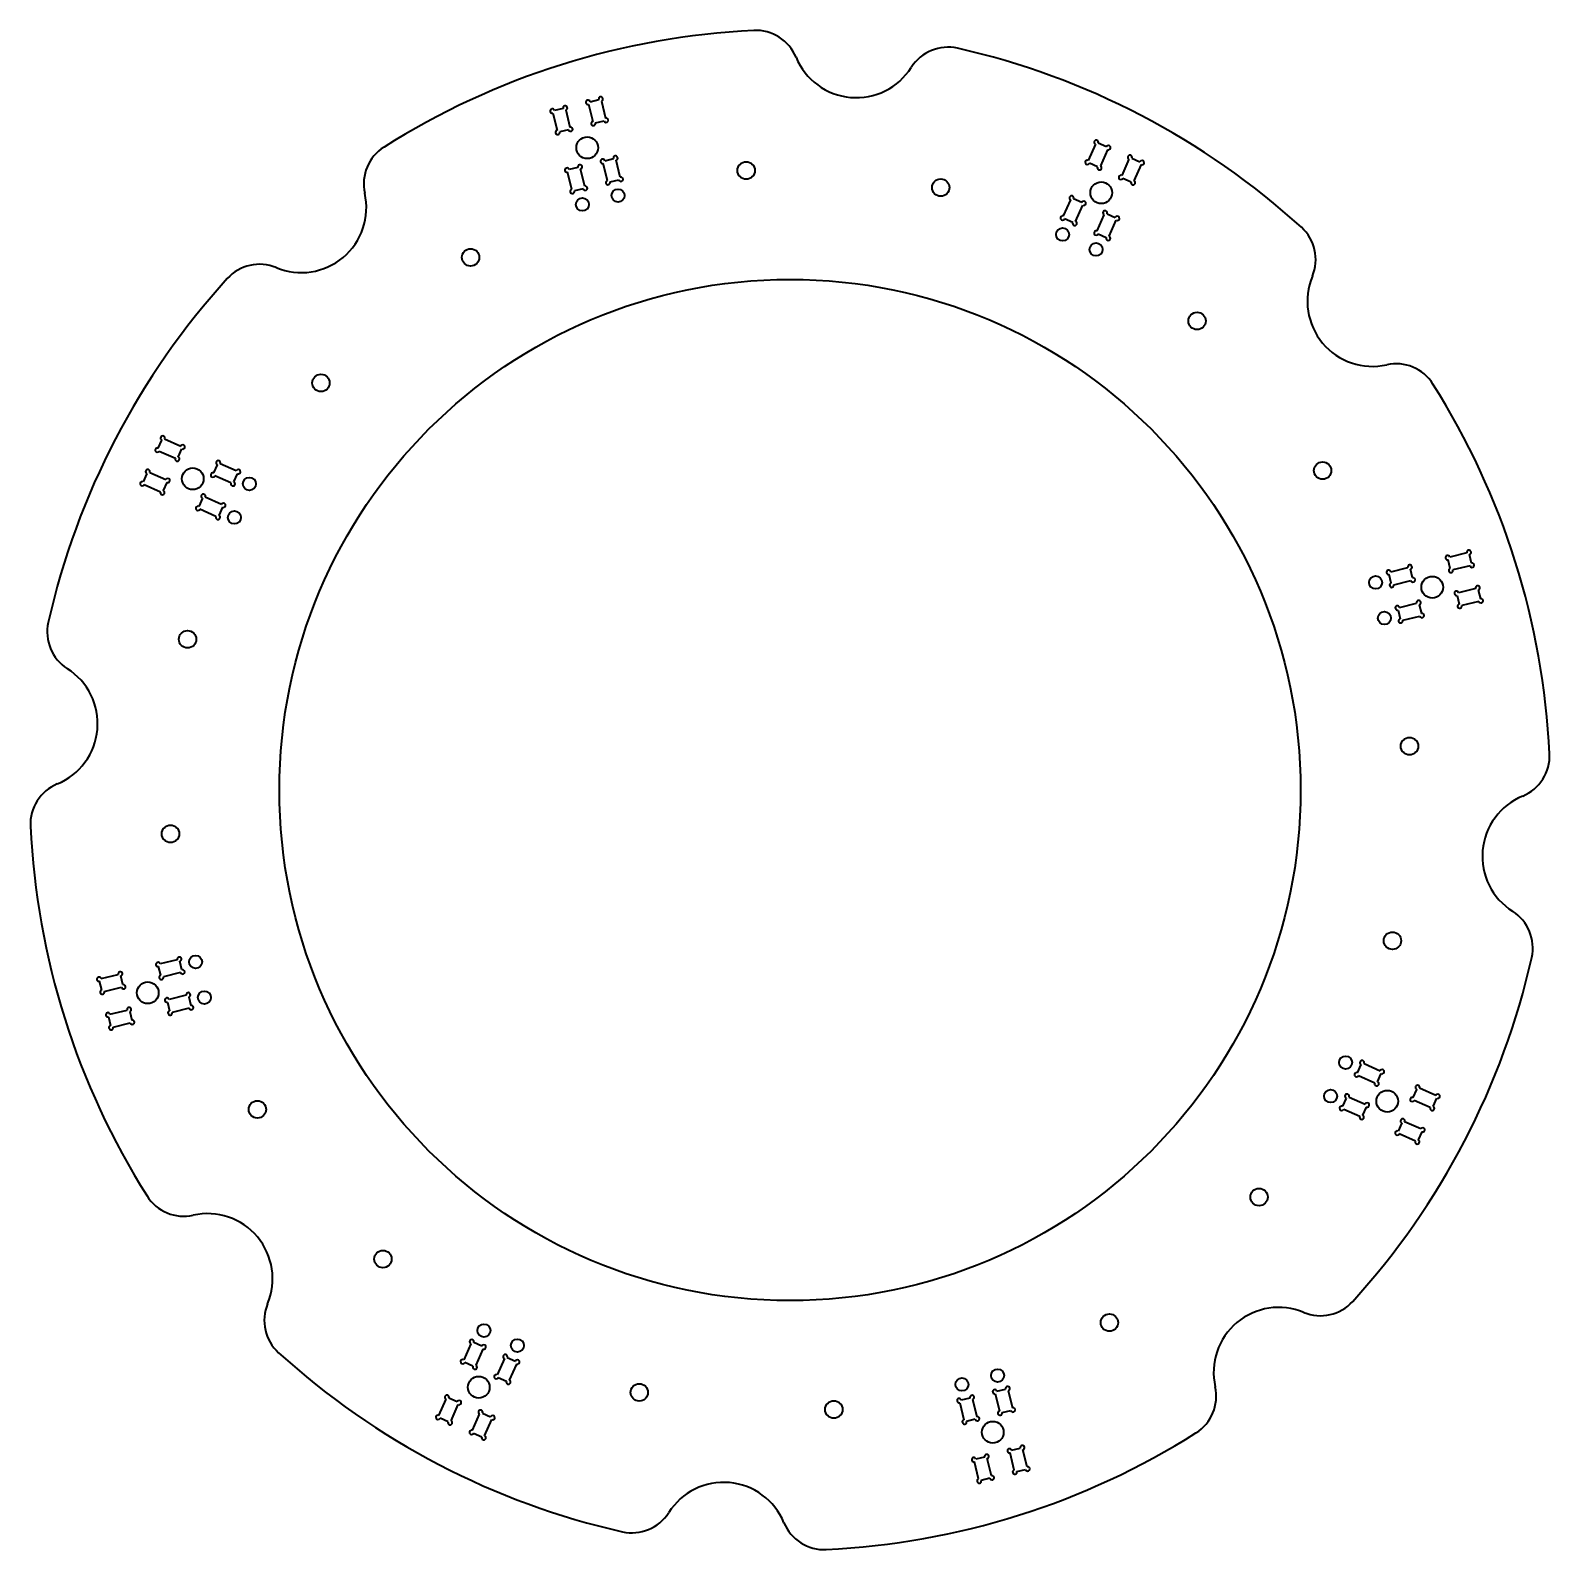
# Model space of a CAD drawing. Extents: x -70 to 280, y -26 to 323.
import ezdxf

# ---------------------------------------------------------------- set-up
doc = ezdxf.new("R2010")
doc.units = 0

msp = doc.modelspace()

# ---------------------------------------------------------------- linework, layer by layer
at = {"color": 7, "lineweight": 35, "ltscale": 0.10125}
for p, q in [((50.425678, 304.256958), (51.404842, 300.327118)), ((53.385201, 304.994385), (54.364361, 301.064514)), ((58.625004, 306.299927), (59.604164, 302.370056)), ((61.584522, 307.037292), (62.563683, 303.107452)), ((175.285614, 297.089752), (173.638916, 293.389648)), ((178.072128, 295.84964), (176.42543, 292.149536)), ((54.789597, 286.742432), (53.810436, 290.672302)), ((62.988922, 288.7854), (62.009758, 292.71524)), ((65.948441, 289.522766), (64.969276, 293.452637)), ((183.005615, 293.654053), (181.358917, 289.953918)), ((185.79213, 292.41394), (184.145432, 288.713806)), ((167.946625, 280.599091), (169.593323, 284.299194)), ((170.733139, 279.359009), (172.379837, 283.059113)), ((175.666626, 277.163391), (177.313324, 280.863525)), ((178.45314, 275.923279), (180.099838, 279.623413)), ((-38.91394, 229.29213), (-35.213821, 227.645432)), ((-40.154053, 226.505615), (-36.453934, 224.858917)), ((-42.34964, 221.572128), (-38.649521, 219.92543)), ((-23.663391, 219.166626), (-27.36351, 220.813324)), ((-22.423286, 221.95314), (-26.123413, 223.599838)), ((-43.589752, 218.785614), (-39.889633, 217.138916)), ((-25.858994, 214.233139), (-29.559113, 215.879837)), ((-27.099091, 211.446625), (-30.79921, 213.093323)), ((260.756958, 203.074326), (256.827118, 202.095154)), ((243.242447, 198.710403), (247.172302, 199.68956)), ((261.494385, 200.114807), (257.564514, 199.135635)), ((243.979843, 195.750885), (247.909683, 196.730042)), ((262.799927, 194.875), (258.870056, 193.895844)), ((245.285385, 190.511078), (249.21524, 191.490234)), ((263.537292, 191.915482), (259.607452, 190.93631)), ((246.022781, 187.551559), (249.952637, 188.530731)), ((-36.022781, 109.448441), (-39.952637, 108.469276)), ((-53.537308, 105.084518), (-49.607452, 106.063683)), ((-35.285385, 106.488922), (-39.21524, 105.509758)), ((-52.799911, 102.125), (-48.870056, 103.104164)), ((-33.979843, 101.249115), (-37.909683, 100.269958)), ((-33.242447, 98.289597), (-37.172302, 97.31044)), ((-51.49437, 96.885201), (-47.564514, 97.864365)), ((-50.756973, 93.925674), (-46.827118, 94.904846)), ((237.099091, 85.553375), (240.79921, 83.906677)), ((235.858994, 82.766861), (239.559113, 81.120163)), ((233.663391, 77.833366), (237.36351, 76.186668)), ((252.34964, 75.427872), (248.649521, 77.07457)), ((253.589752, 78.214386), (249.889633, 79.861084)), ((232.423279, 75.04686), (236.123413, 73.400162)), ((250.154053, 70.494385), (246.453934, 72.141083)), ((248.91394, 67.70787), (245.213821, 69.354568)), ((31.54686, 21.076714), (29.900162, 17.376587)), ((34.333366, 19.836609), (32.686668, 16.13649)), ((39.266861, 17.641006), (37.620163, 13.940887)), ((42.053371, 16.400909), (40.406677, 12.70079)), ((24.20787, 4.58606), (25.854568, 8.286179)), ((26.994385, 3.345947), (28.641083, 7.046066)), ((144.051559, 7.477219), (145.030731, 3.547363)), ((147.011078, 8.214615), (147.990234, 4.28476)), ((152.250885, 9.520157), (153.230042, 5.590317)), ((155.210403, 10.257553), (156.18956, 6.327698)), ((31.927872, 1.15036), (33.57457, 4.850479)), ((34.714386, -0.089752), (36.361084, 3.610367)), ((159.574326, -7.256973), (158.595154, -3.327118)), ((148.415482, -10.037308), (147.43631, -6.107452)), ((151.375, -9.299911), (150.395844, -5.370056)), ((156.614807, -7.99437), (155.635635, -4.064514))]:
    msp.add_line(p, q, dxfattribs=at)
at = {"color": 7, "lineweight": 35, "ltscale": 0.05125}
for p, q in [((52.779148, 305.358643), (50.789963, 304.863037)), ((58.989285, 306.905945), (60.97847, 307.401611)), ((60.210217, 302.005798), (62.199402, 302.501404)), ((54.000076, 300.458466), (52.010895, 299.96283)), ((177.818619, 296.509766), (175.945709, 297.343262)), ((62.374043, 293.321289), (64.363228, 293.816895)), ((183.66571, 293.907562), (185.53862, 293.074036)), ((56.163902, 291.773987), (54.174721, 291.278351)), ((175.76532, 291.895996), (173.892426, 292.729553)), ((57.384834, 286.873779), (55.395649, 286.378174)), ((63.594971, 288.421082), (65.584152, 288.916748)), ((181.612427, 289.293823), (183.485321, 288.460327)), ((172.126328, 283.719208), (170.253418, 284.552734)), ((170.073029, 279.105469), (168.200134, 279.938995)), ((177.973419, 281.117004), (179.846329, 280.283508)), ((175.920135, 276.503296), (177.79303, 275.669769)), ((-40.407562, 227.16571), (-39.574051, 229.03862)), ((-35.793823, 225.112427), (-34.960312, 226.985321)), ((-43.00975, 221.318619), (-43.843262, 219.445709)), ((-27.61702, 221.473419), (-26.783508, 223.346329)), ((-23.003296, 219.420135), (-22.169777, 221.29303)), ((-38.396011, 219.26532), (-39.229538, 217.392426)), ((-30.219208, 215.626328), (-31.052719, 213.753418)), ((-25.605484, 213.573029), (-26.438995, 211.700134)), ((248.273972, 197.33609), (247.778351, 199.325287)), ((256.958466, 199.499924), (256.46283, 201.489105)), ((261.858643, 200.720856), (261.363037, 202.710037)), ((243.373779, 196.115173), (242.878159, 198.104355)), ((258.505798, 193.28978), (259.001404, 191.300598)), ((263.405945, 194.510712), (263.901611, 192.52153)), ((244.921097, 189.905029), (245.416733, 187.915848)), ((249.821289, 191.125961), (250.31691, 189.13678)), ((-34.921097, 107.094971), (-35.416733, 109.084152)), ((-48.505783, 103.71022), (-49.001404, 105.699402)), ((-39.821289, 105.874039), (-40.31691, 107.863228)), ((-53.40596, 102.489288), (-53.901596, 104.47847)), ((-38.273972, 99.663902), (-37.778351, 97.674721)), ((-33.373779, 100.884834), (-32.878159, 98.895645)), ((-51.858643, 96.279144), (-51.363022, 94.289963)), ((-46.958466, 97.500076), (-46.462845, 95.510895)), ((235.605484, 83.426964), (236.438995, 85.299866)), ((240.219208, 81.373672), (241.052719, 83.246574)), ((233.003296, 77.579857), (232.169769, 75.706963)), ((248.396011, 77.734673), (249.229538, 79.607574)), ((253.00975, 75.681381), (253.843262, 77.554283)), ((237.61702, 75.526573), (236.783508, 73.653671)), ((245.793823, 71.887573), (244.960312, 70.014671)), ((250.407562, 69.834282), (249.574051, 67.96138)), ((34.079857, 20.496704), (32.206963, 21.330223)), ((39.926964, 17.894516), (41.799862, 17.061005)), ((32.026573, 15.88298), (30.153671, 16.716492)), ((37.873672, 13.280792), (39.746574, 12.447281)), ((152.615173, 10.126221), (154.604355, 10.621841)), ((28.387573, 7.706177), (26.514671, 8.539688)), ((146.405029, 8.578903), (144.415848, 8.083267)), ((26.334282, 3.092438), (24.46138, 3.925949)), ((34.234673, 5.103989), (36.107574, 4.270462)), ((147.625961, 3.678711), (145.63678, 3.18309)), ((153.83609, 5.226028), (155.825287, 5.721649)), ((32.181381, 0.49025), (34.054283, -0.343262)), ((155.999924, -3.458466), (157.989105, -2.962845)), ((149.78978, -5.005783), (147.800598, -5.501404)), ((151.010712, -9.90596), (149.02153, -10.401596)), ((157.220856, -8.358643), (159.210037, -7.863022))]:
    msp.add_line(p, q, dxfattribs=at)
at = {"color": 7, "lineweight": 35, "ltscale": 0.101249}
msp.add_line((57.749115, 287.479858), (56.769955, 291.409668), dxfattribs=at)
at = {"color": 7, "lineweight": 35}
for centre, radius in [((58.332119, 296.307678), 2.5), ((94.912979, 291.065125), 2), ((65.42971, 285.296997), 1.5), ((139.689941, 287.147644), 2), ((176.625427, 285.958374), 2.5), ((57.230385, 283.254059), 1.5), ((167.723679, 276.347443), 1.5), ((31.490807, 271.068176), 2), ((175.44368, 272.911743), 1.5), ((105, 148.5), 117.5), ((198.676178, 256.441376), 2), ((-2.941368, 242.176178), 2), ((227.568192, 222.009186), 2), ((-32.458359, 220.125427), 2.5), ((-19.411743, 218.94368), 1.5), ((-22.847443, 211.223679), 1.5), ((239.754059, 196.269623), 1.5), ((252.807678, 195.167877), 2.5), ((241.797012, 188.070282), 1.5), ((-33.647644, 183.189941), 2), ((247.565125, 158.587021), 2), ((-37.565125, 138.412979), 2), ((243.647644, 113.810059), 2), ((-31.797012, 108.92971), 1.5), ((-42.807678, 101.832123), 2.5), ((-29.754059, 100.730385), 1.5), ((232.847443, 85.776321), 1.5), ((-17.568192, 74.990807), 2), ((229.411743, 78.05632), 1.5), ((242.458359, 76.87458), 2.5), ((212.941376, 54.82383), 2), ((11.32383, 40.558632), 2), ((34.55632, 24.088257), 1.5), ((178.509186, 25.931808), 2), ((42.276321, 20.652557), 1.5), ((152.769623, 13.745941), 1.5), ((33.37458, 11.041641), 2.5), ((70.310059, 9.852356), 2), ((144.570282, 11.702988), 1.5), ((115.087021, 5.934875), 2), ((151.667877, 0.692322), 2.5)]:
    msp.add_circle(centre, radius, dxfattribs=at)
for centre, radius, start, end in [((105, 148.5), 175, 92.731627, 122.268377), ((97.136459, 313.3125), 10, 22.387106, 92.731627), ((141.363464, 309.443146), 10, 77.268373, 147.612887), ((105, 148.5), 175, 47.731626, 77.268373), ((120.252258, 322.834076), 15, 202.387101, 327.612892), ((61.463638, 307.522461), 0.5, 283.99093, 193.990927), ((50.304794, 304.742126), 0.5, 13.990931, 283.99093), ((53.264317, 305.479553), 0.5, 283.99093, 193.990927), ((58.50412, 306.785095), 0.5, 13.990931, 283.99093), ((54.485245, 300.579346), 0.5, 193.990927, 103.990935), ((59.725048, 301.884888), 0.5, 103.990935, 13.990931), ((62.684566, 302.622284), 0.5, 193.990927, 103.990935), ((51.525726, 299.841949), 0.5, 103.990935, 13.990931), ((175.488922, 297.54657), 0.5, 336.009068, 246.009067), ((16.908859, 288.016846), 10, 122.268377, 192.612896), ((61.888874, 293.200409), 0.5, 13.990931, 283.99093), ((64.848389, 293.937805), 0.5, 283.99093, 193.990927), ((178.275421, 296.306458), 0.5, 246.009067, 156.009075), ((183.208923, 294.11084), 0.5, 336.009068, 246.009067), ((53.689552, 291.157471), 0.5, 13.990931, 283.99093), ((56.649071, 291.894836), 0.5, 283.99093, 193.990927), ((173.435623, 292.932831), 0.5, 66.009065, 336.009068), ((176.222137, 291.692719), 0.5, 156.009075, 66.009065), ((185.995422, 292.870728), 0.5, 246.009067, 156.009075), ((54.91048, 286.257263), 0.5, 103.990935, 13.990931), ((57.870003, 286.99469), 0.5, 193.990927, 103.990935), ((63.109806, 288.300232), 0.5, 103.990935, 13.990931), ((66.069321, 289.037598), 0.5, 193.990927, 103.990935), ((181.155624, 289.497131), 0.5, 66.009065, 336.009068), ((183.942139, 288.257019), 0.5, 156.009075, 66.009065), ((-7.487831, 282.5578), 15, 247.387106, 12.612893), ((169.796631, 284.756012), 0.5, 336.009068, 246.009067), ((172.58313, 283.51593), 0.5, 246.009067, 156.009075), ((167.743332, 280.142273), 0.5, 66.009065, 336.009068), ((177.516632, 281.320313), 0.5, 336.009068, 246.009067), ((180.303131, 280.0802), 0.5, 246.009067, 156.009075), ((170.529846, 278.902191), 0.5, 156.009075, 66.009065), ((175.463333, 276.706604), 0.5, 66.009065, 336.009068), ((215.979675, 270.600403), 10, 337.387108, 47.731626), ((178.249847, 275.466492), 0.5, 156.009075, 66.009065), ((-17.10041, 259.479675), 10, 67.387111, 137.731625), ((105, 148.5), 175, 137.731625, 167.268368), ((239.057785, 260.987823), 15, 157.387106, 282.612891), ((244.516846, 236.591141), 10, 32.268375, 102.612896), ((105, 148.5), 175, 2.731626, 32.268375), ((-39.370743, 229.495422), 0.5, 336.009068, 246.009067), ((-34.757019, 227.442139), 0.5, 246.009067, 156.009075), ((-40.610855, 226.708923), 0.5, 66.009065, 336.009068), ((-35.997131, 224.655624), 0.5, 156.009075, 66.009065), ((-26.580215, 223.803131), 0.5, 336.009068, 246.009067), ((-42.806458, 221.775421), 0.5, 336.009068, 246.009067), ((-27.820313, 221.016632), 0.5, 66.009065, 336.009068), ((-21.966484, 221.749847), 0.5, 246.009067, 156.009075), ((-44.046555, 218.988922), 0.5, 66.009065, 336.009068), ((-39.432831, 216.935623), 0.5, 156.009075, 66.009065), ((-38.192719, 219.722137), 0.5, 246.009067, 156.009075), ((-23.206589, 218.963333), 0.5, 156.009075, 66.009065), ((-31.256012, 213.296631), 0.5, 66.009065, 336.009068), ((-30.015915, 216.08313), 0.5, 336.009068, 246.009067), ((-25.402191, 214.029846), 0.5, 246.009067, 156.009075), ((-26.642288, 211.243332), 0.5, 156.009075, 66.009065), ((261.242126, 203.195206), 0.5, 283.99093, 193.990927), ((247.657471, 199.810455), 0.5, 283.99093, 193.990927), ((256.341949, 201.974274), 0.5, 13.990931, 283.99093), ((257.079346, 199.014755), 0.5, 103.990935, 13.990931), ((261.979553, 200.235687), 0.5, 193.990927, 103.990935), ((242.757278, 198.589523), 0.5, 13.990931, 283.99093), ((243.494675, 195.630005), 0.5, 103.990935, 13.990931), ((248.394852, 196.850922), 0.5, 193.990927, 103.990935), ((258.384888, 193.774948), 0.5, 13.990931, 283.99093), ((263.285095, 194.99588), 0.5, 283.99093, 193.990927), ((264.022461, 192.036362), 0.5, 193.990927, 103.990935), ((244.800217, 190.390198), 0.5, 13.990931, 283.99093), ((249.700409, 191.61113), 0.5, 283.99093, 193.990927), ((250.437805, 188.651611), 0.5, 193.990927, 103.990935), ((259.122284, 190.81543), 0.5, 103.990935, 13.990931), ((-55.943146, 184.863464), 10, 167.268368, 237.612887), ((245.537613, 187.430679), 0.5, 103.990935, 13.990931), ((-69.334076, 163.752258), 15, 292.387104, 57.612892), ((269.8125, 156.363541), 10, 292.387104, 2.731626), ((-59.812515, 140.636459), 10, 112.387109, 182.73162), ((279.334076, 133.247742), 15, 112.387109, 237.612887), ((105, 148.5), 175, 182.73162, 212.268377), ((265.943146, 112.136536), 10, 347.268374, 57.612892), ((-40.437805, 108.348389), 0.5, 13.990931, 283.99093), ((-35.537613, 109.569321), 0.5, 283.99093, 193.990927), ((105, 148.5), 175, 317.731627, 347.268374), ((-54.022476, 104.963638), 0.5, 13.990931, 283.99093), ((-49.122284, 106.18457), 0.5, 283.99093, 193.990927), ((-39.700409, 105.38887), 0.5, 103.990935, 13.990931), ((-34.800217, 106.609802), 0.5, 193.990927, 103.990935), ((-53.28508, 102.00412), 0.5, 103.990935, 13.990931), ((-48.384903, 103.225052), 0.5, 193.990927, 103.990935), ((-33.494675, 101.370003), 0.5, 283.99093, 193.990927), ((-47.079346, 97.985245), 0.5, 283.99093, 193.990927), ((-38.394852, 100.149071), 0.5, 13.990931, 283.99093), ((-32.757278, 98.410477), 0.5, 193.990927, 103.990935), ((-51.979538, 96.764313), 0.5, 13.990931, 283.99093), ((-46.341949, 95.025726), 0.5, 193.990927, 103.990935), ((-37.657471, 97.189552), 0.5, 103.990935, 13.990931), ((-51.242142, 93.804794), 0.5, 103.990935, 13.990931), ((236.642288, 85.756668), 0.5, 336.009068, 246.009067), ((241.256012, 83.703377), 0.5, 246.009067, 156.009075), ((235.402191, 82.970154), 0.5, 66.009065, 336.009068), ((240.015915, 80.91687), 0.5, 156.009075, 66.009065), ((249.432831, 80.064377), 0.5, 336.009068, 246.009067), ((233.206589, 78.036667), 0.5, 336.009068, 246.009067), ((248.192719, 77.27787), 0.5, 66.009065, 336.009068), ((254.046555, 78.011086), 0.5, 246.009067, 156.009075), ((231.966492, 75.250153), 0.5, 66.009065, 336.009068), ((236.580215, 73.196861), 0.5, 156.009075, 66.009065), ((237.820313, 75.983376), 0.5, 246.009067, 156.009075), ((252.806458, 75.224579), 0.5, 156.009075, 66.009065), ((244.757019, 69.557869), 0.5, 66.009065, 336.009068), ((245.997131, 72.344376), 0.5, 336.009068, 246.009067), ((250.610855, 70.291084), 0.5, 246.009067, 156.009075), ((249.370743, 67.504578), 0.5, 156.009075, 66.009065), ((-34.516846, 60.408859), 10, 212.268377, 282.612891), ((-29.057785, 36.012169), 15, 337.387108, 102.612896), ((-5.979683, 26.39959), 10, 157.387106, 227.731625), ((217.487823, 14.442215), 15, 67.387111, 192.612896), ((227.100403, 37.520317), 10, 247.387106, 317.731627), ((31.750153, 21.533516), 0.5, 336.009068, 246.009067), ((105, 148.5), 175, 227.731625, 257.268375), ((34.536667, 20.293411), 0.5, 246.009067, 156.009075), ((39.470154, 18.097809), 0.5, 336.009068, 246.009067), ((29.696861, 16.919785), 0.5, 66.009065, 336.009068), ((32.483376, 15.679688), 0.5, 156.009075, 66.009065), ((42.256668, 16.857712), 0.5, 246.009067, 156.009075), ((37.41687, 13.484085), 0.5, 66.009065, 336.009068), ((40.203377, 12.243988), 0.5, 156.009075, 66.009065), ((152.130005, 10.005325), 0.5, 13.990931, 283.99093), ((155.089523, 10.742722), 0.5, 283.99093, 193.990927), ((193.091141, 8.983154), 10, 302.268372, 12.612893), ((26.057869, 8.742981), 0.5, 336.009068, 246.009067), ((28.844376, 7.502869), 0.5, 246.009067, 156.009075), ((143.930679, 7.962387), 0.5, 13.990931, 283.99093), ((146.890198, 8.699783), 0.5, 283.99093, 193.990927), ((24.004578, 4.129257), 0.5, 66.009065, 336.009068), ((33.77787, 5.307281), 0.5, 336.009068, 246.009067), ((36.564377, 4.067169), 0.5, 246.009067, 156.009075), ((145.151611, 3.062195), 0.5, 103.990935, 13.990931), ((148.11113, 3.799591), 0.5, 193.990927, 103.990935), ((153.350922, 5.105148), 0.5, 103.990935, 13.990931), ((156.310455, 5.842529), 0.5, 193.990927, 103.990935), ((26.791084, 2.889145), 0.5, 156.009075, 66.009065), ((31.724579, 0.693542), 0.5, 66.009065, 336.009068), ((105, 148.5), 175, 272.731629, 302.268372), ((34.511086, -0.546555), 0.5, 156.009075, 66.009065), ((155.514755, -3.579346), 0.5, 13.990931, 283.99093), ((158.474274, -2.841949), 0.5, 283.99093, 193.990927), ((147.31543, -5.622284), 0.5, 13.990931, 283.99093), ((150.274948, -4.884903), 0.5, 283.99093, 193.990927), ((148.536362, -10.522476), 0.5, 103.990935, 13.990931), ((151.49588, -9.78508), 0.5, 193.990927, 103.990935), ((156.735687, -8.479538), 0.5, 103.990935, 13.990931), ((159.695206, -7.742142), 0.5, 193.990927, 103.990935), ((89.747742, -25.834076), 15, 22.387106, 147.612887), ((68.636536, -12.443146), 10, 257.268375, 327.612892), ((112.863541, -16.312515), 10, 202.387101, 272.731629)]:
    msp.add_arc(centre, radius, start, end, dxfattribs=at)

doc.saveas('drawing.dxf')
